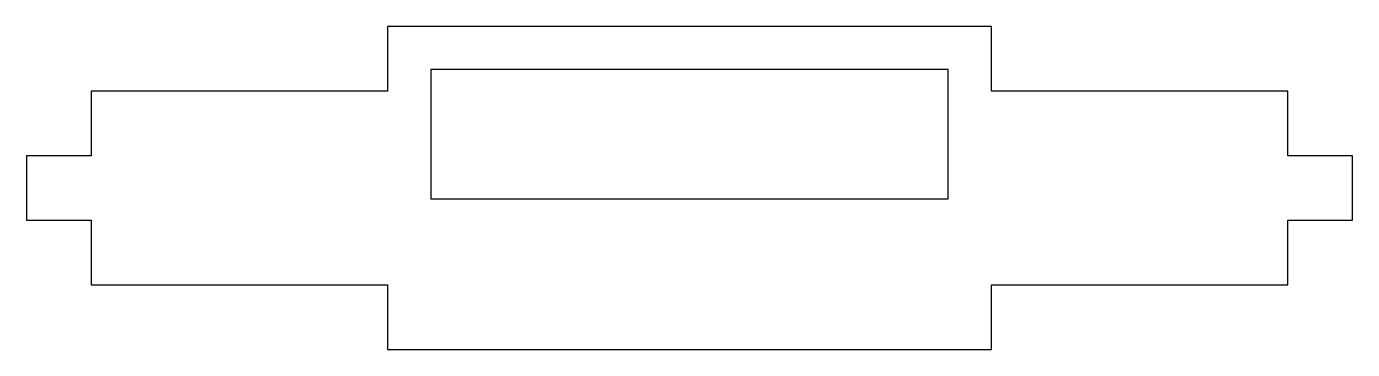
# Model space of a CAD drawing. Header units: millimetres. Extents: x -30.8 to 30.8, y -7.5 to 7.5.
import ezdxf

# ---------------------------------------------------------------- set-up
doc = ezdxf.new("R2010")
doc.units = ezdxf.units.MM

msp = doc.modelspace()

# ---------------------------------------------------------------- linework, layer by layer
at = {"color": 7, "linetype": 'Continuous', "lineweight": 25}
for p, q in [((14, 7.5), (-14, 7.5)), ((-14, 7.5), (-14, 4.5)), ((14, 4.5), (14, 7.5)), ((12, 5.5), (-12, 5.5)), ((-12, 5.5), (-12, -0.5)), ((12, -0.5), (12, 5.5)), ((-14, 4.5), (-27.75, 4.5)), ((-27.75, 4.5), (-27.75, 1.5)), ((27.75, 4.5), (14, 4.5)), ((27.75, 1.5), (27.75, 4.5)), ((-27.75, 1.5), (-30.75, 1.5)), ((-30.75, 1.5), (-30.75, -1.5)), ((30.75, 1.5), (27.75, 1.5)), ((30.75, -1.5), (30.75, 1.5)), ((-12, -0.5), (12, -0.5)), ((-30.75, -1.5), (-27.75, -1.5)), ((-27.75, -1.5), (-27.75, -4.5)), ((27.75, -4.5), (27.75, -1.5)), ((27.75, -1.5), (30.75, -1.5)), ((-27.75, -4.5), (-14, -4.5)), ((-14, -4.5), (-14, -7.5)), ((14, -7.5), (14, -4.5)), ((14, -4.5), (27.75, -4.5)), ((-14, -7.5), (14, -7.5))]:
    msp.add_line(p, q, dxfattribs=at)

doc.saveas('drawing.dxf')
